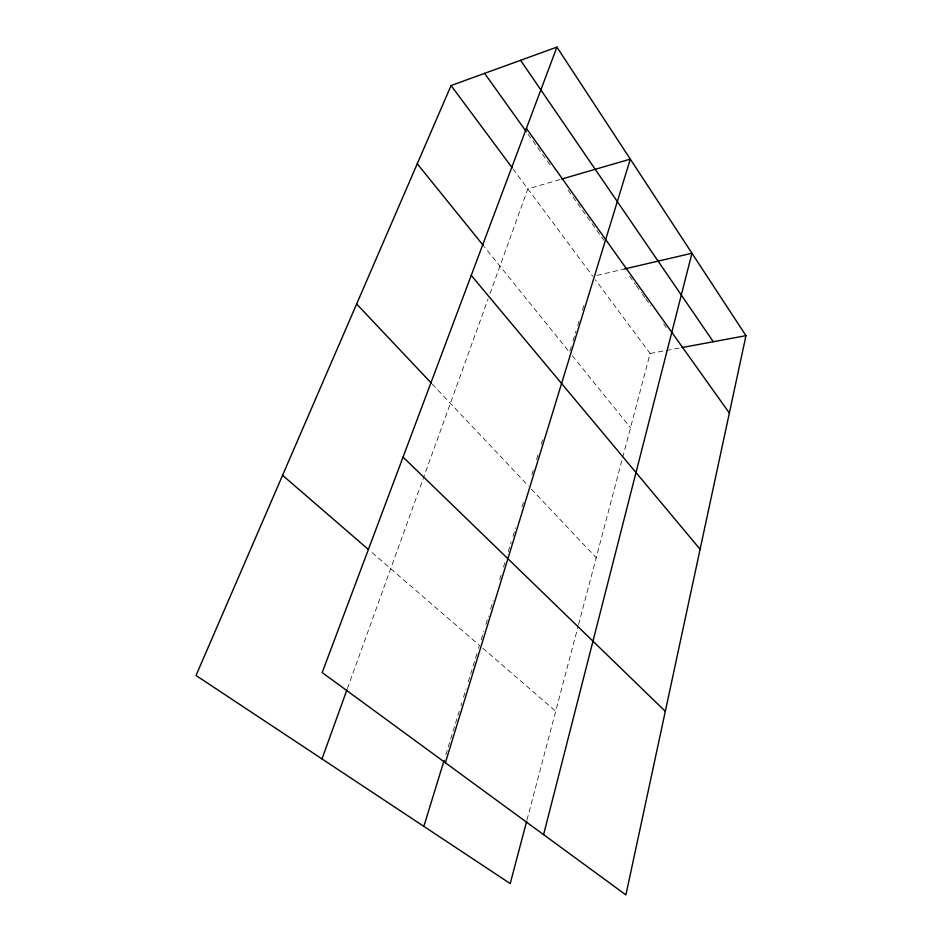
<?xml version="1.0" encoding="UTF-8"?>
<svg xmlns="http://www.w3.org/2000/svg" width="942" height="942" viewBox="0 0 942 942"><rect width="100%" height="100%" fill="white"/><g stroke="black" fill="none" stroke-linecap="round" stroke-linejoin="round"><path stroke-width="0.71" stroke-dasharray="4.71 3.53" d="M526.99 819.999L578.211 625.947M578.576 624.534L622.321 458.825M622.686 457.412L650.121 353.474L595.426 279.856M445.825 754.801L459.19 711.304M460.909 705.688L461.78 702.885M463.499 697.268L466.09 688.849M468.245 681.843L476.864 653.772M478.595 648.167L479.454 645.352L369.723 550.587M481.174 639.759L483.752 631.376M485.895 624.381L488.474 615.986M490.617 609.003L493.196 600.607M499.649 579.636L501.792 572.642M503.511 567.049L505.23 561.456M508.233 551.671L511.247 541.885M512.966 536.292L515.533 527.897M521.986 506.926L524.129 499.943M531.853 474.815L533.561 469.234M536.563 459.484L538.271 453.914M541.261 444.165L542.981 438.595M571.241 346.597L569.51 352.226L484.329 246.78M572.971 340.98L575.986 331.148M577.717 325.532L579.448 319.903M582.462 310.071L584.193 304.454M347.374 688.614L488.062 299.038M490.04 293.551L527.838 188.871L560.408 179.427M596.945 275.394L624.416 268.988M650.121 353.474L680.725 347.786M482.763 648.214L555.698 711.21M432.248 384.101L528.427 485.954M531.418 489.122L596.204 557.735M572.289 355.652L630.516 427.739M513.013 168.912L592.824 276.347M528.05 134.141L551.046 166.31M568.085 190.166L603.94 240.328M629.539 276.159L635.509 284.508M636.356 285.709L641.478 292.868M642.338 294.057L644.893 297.648M645.741 298.838L650.863 305.997M663.663 323.907L666.218 327.486"/><path stroke-width="1.41" d="M745.97 335.67L625.9 894.9L322.188 672.564L556.91 47.1L745.97 335.67L682.138 347.527M543.593 834.647L691.97 253.245L624.416 268.988M526.625 821.412L510.211 883.572L196.03 675.496L451.077 85.545L556.91 47.1M445.389 762.749L630.316 159.139L561.797 179.015M423.841 826.369L444.106 760.418M321.987 758.922L346.88 689.991M282.576 475.31L368.616 549.633M403.046 457.094L665.323 711.316M356.629 304.007L431.248 383.029M471.236 275.37L700.106 549.268M417.259 163.755L483.411 245.638M451.077 85.545L512.142 167.735M484.612 73.358L526.342 131.75M526.401 128.383L729.355 413.055M520.573 60.3L713.294 341.734"/></g></svg>
